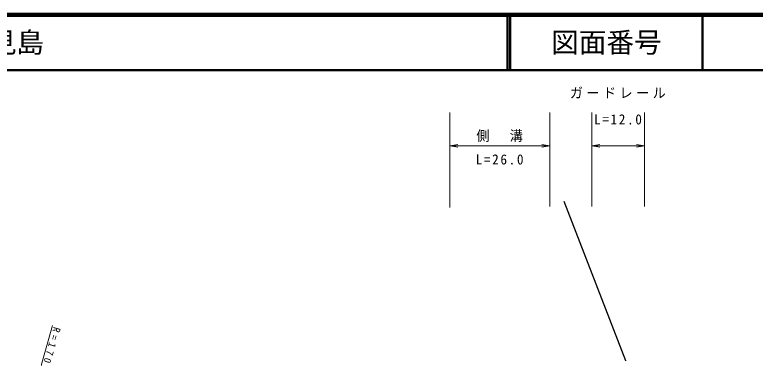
# Model space of a CAD drawing. Units: millimetres, scale not verified. Extents: x 40000 to 680000, y 20000 to 380000.
# Drawn here: x 419724 to 553498, y 318795 to 380000 of the extents above; entities that cross this region are included whole.
import ezdxf
from ezdxf.enums import TextEntityAlignment as Align

# ---------------------------------------------------------------- set-up
doc = ezdxf.new("R2010")
doc.units = ezdxf.units.MM
doc.header["$LTSCALE"] = 1000
for name, color, linetype, lineweight in [('M-BMK-SRVR', 3, 'Continuous', 25), ('M-STR-HTXT', 7, 'Continuous', 13), ('M-TTL', 2, 'Continuous', 140), ('M-TTL-LINE', 7, 'Continuous', 50)]:
    doc.layers.add(name, color=color, linetype=linetype, lineweight=lineweight)
doc.layers.add('M-TTL-TXT', color=7, linetype='Continuous')
doc.styles.add('ＭＳ ゴシック', font='')
doc.styles.get('ＭＳ ゴシック').set_extended_font_data('MS Gothic')

msp = doc.modelspace()

# ---------------------------------------------------------------- linework, layer by layer
at = {"layer": 'M-BMK-SRVR'}
msp.add_line((518898, 346320), (534864, 305101), dxfattribs=at)
at = {"layer": 'M-STR-HTXT'}
for p, q in [((498330, 345171), (498330, 362336)), ((516402, 345350), (516402, 362348)), ((523987, 345350), (523987, 362348)), ((533519, 345350), (533519, 362348)), ((499779, 356036), (498330, 356278)), ((499779, 356278), (514953, 356278)), ((514953, 356519), (516402, 356278)), ((525436, 356036), (523987, 356278)), ((525436, 356278), (532070, 356278)), ((532070, 356519), (533519, 356278)), ((418443, 294937), (426528, 323827))]:
    msp.add_line(p, q, dxfattribs=at)
for points in [[(499779, 356519), (498330, 356278), (499779, 356278)], [(514953, 356036), (516402, 356278), (514953, 356278)], [(525436, 356519), (523987, 356278), (525436, 356278)], [(532070, 356036), (533519, 356278), (532070, 356278)]]:
    msp.add_lwpolyline(points, dxfattribs=at)
at = {"layer": 'M-TTL'}
msp.add_line((680000, 380000), (40000, 380000), dxfattribs=at)
at = {"layer": 'M-TTL-LINE'}
for p, q in [((508747, 380000), (508747, 370000)), ((509247, 380000), (509247, 370000)), ((543997, 380000), (543997, 370000)), ((40000, 370000), (680000, 370000))]:
    msp.add_line(p, q, dxfattribs=at)

# ---------------------------------------------------------------- texts
at = {"layer": 'M-STR-HTXT', "char_height": 1833, "attachment_point": 7, "style": 'ＭＳ ゴシック'}
for s, insert in [('\\T1.26;\\W0.95;ガードレール', (520003, 364861)), ('\\T1.26;\\W0.95;L=12.0', (524378, 360145)), ('\\T1.27;\\W0.95;側\u3000溝', (503116, 357011)), ('\\T1.26;\\W0.95;L=26.0', (502991, 352901))]:
    msp.add_mtext(s, dxfattribs=dict(at, insert=insert))
at = {"layer": 'M-STR-HTXT', "insert": (426745, 323651), "char_height": 1320, "attachment_point": 7, "rotation": 253.8, "style": 'ＭＳ ゴシック'}
msp.add_mtext('\\T1.61;R=170', dxfattribs=at)
at = {"layer": 'M-TTL-TXT', "style": 'ＭＳ ゴシック'}
msp.add_text('萩市見島', height=3666, dxfattribs=at).set_placement((405024, 375000), align=Align.MIDDLE_LEFT)
msp.add_text('図面番号', height=3666, dxfattribs=at).set_placement((526622, 375000), align=Align.MIDDLE_CENTER)

doc.saveas('drawing.dxf')
